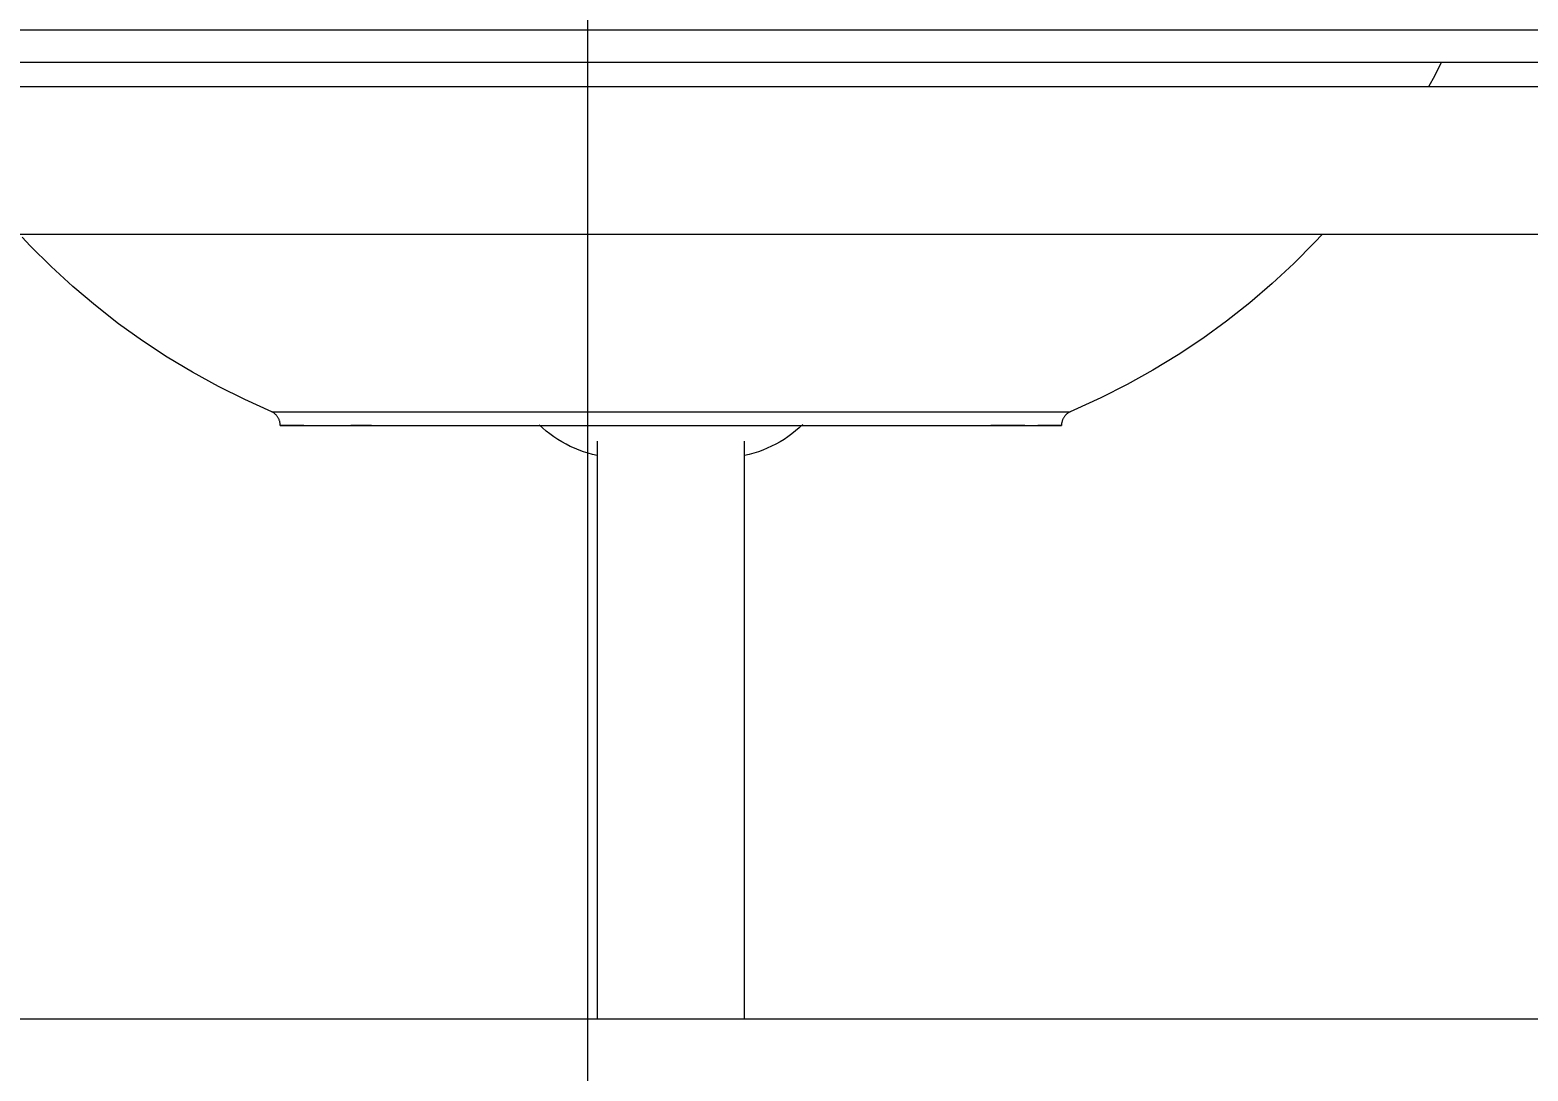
# Model space of a CAD drawing. Header units: inches. Extents: x 22 to 382261, y 22 to 371281.
# Drawn here: x 77154.6 to 77542.4, y 139489.2 to 139758.7 of the extents above; entities that cross this region are included whole.
import ezdxf

# ---------------------------------------------------------------- set-up
doc = ezdxf.new("R2010")
doc.units = ezdxf.units.IN
doc.header["$MEASUREMENT"] = 0
doc.layers.add('A-ANNO-DIMS', color=211, linetype='Continuous', lineweight=9)
doc.layers.add('Q-CASE', color=31, linetype='Continuous', lineweight=9)
doc.styles.add('Arial_B_2', font='arialbd.ttf', dxfattribs={"height": 270.833333})
doc.dimstyles.new('2_2', dxfattribs={"dimscale": 304.8, "dimtxt": 267.818092, "dimasz": 0.227865, "dimexe": 1.377953, "dimexo": 0.0625, "dimgap": 0.287073, "dimtad": 1, "dimdec": 0, "dimzin": 0, "dimdsep": 46, "dimtxsty": 'Arial_B_2', "dimblk1": 'OBLIQUE', "dimblk2": 'OBLIQUE', "dimsah": 1, "dimcen": 0.09, "dimdle": 0.574147, "dimazin": 0, "dimtfac": 1, "dimtdec": 4, "dimtix": 1, "dimtmove": 0, "dimatfit": 3, "dimfxl": 0.574147, "dimfxlon": 1, "dimtvp": 1, "dimtolj": 1, "dimtzin": 0, "dimlwd": 18, "dimlwe": 18, "dimarcsym": 2})

# ---------------------------------------------------------------- blocks, each defined once
blk = doc.blocks.new('Modern_Vanity_9451 - Modern Vanity-784097-Section B-B')
at = {"layer": 'Q-CASE'}
for p, q in [((-12008.19, 1178.35), (-10818.89, 1178.35)), ((-10818.89, 1169.95), (-12008.19, 1169.95)), ((-10818.89, 1163.6), (-12008.19, 1163.6)), ((-11999.99, 1125.5), (-10856.99, 1125.5)), ((-11531.8, 1079.51), (-11325.18, 1079.51)), ((-11523.5, 1075.93), (-11529.59, 1075.93)), ((-11529.59, 1075.93), (-11327.39, 1075.93)), ((-11505.94, 1075.93), (-11511.31, 1075.93)), ((-11336.86, 1075.93), (-11345.67, 1075.93)), ((-11327.39, 1075.93), (-11333.49, 1075.93)), ((-11447.54, 1071.93), (-11447.54, 922.3)), ((-11409.44, 922.3), (-11409.44, 1071.93)), ((-10856.99, 922.3), (-11999.99, 922.3))]:
    blk.add_line(p, q, dxfattribs=at)
at = {"layer": 'Q-CASE', "flags": 128}
for points in [[(-11229.12, 1169.95), (-11230.8, 1166.58), (-11232.44, 1163.6)], [(-11531.8, 1079.51), (-11538.77, 1082.64), (-11545.6, 1086.04), (-11552.3, 1089.72), (-11558.84, 1093.66), (-11565.22, 1097.86), (-11571.43, 1102.31), (-11577.45, 1107.01), (-11583.28, 1111.94), (-11588.91, 1117.11), (-11594.33, 1122.49), (-11596.38, 1124.7)], [(-11259.85, 1125.5), (-11261.89, 1123.29), (-11267.27, 1117.87), (-11272.87, 1112.68), (-11278.67, 1107.71), (-11284.67, 1102.98), (-11290.85, 1098.49), (-11297.21, 1094.26), (-11303.73, 1090.28), (-11310.4, 1086.56), (-11317.22, 1083.12), (-11324.17, 1079.94), (-11325.18, 1079.51)], [(-11529.59, 1075.93), (-11529.6, 1076.09), (-11529.61, 1076.25), (-11529.62, 1076.41), (-11529.65, 1076.57), (-11529.67, 1076.73), (-11529.71, 1076.88), (-11529.75, 1077.04), (-11529.8, 1077.19), (-11529.85, 1077.34), (-11529.91, 1077.49), (-11529.98, 1077.64), (-11530.05, 1077.78), (-11530.12, 1077.92), (-11530.21, 1078.06), (-11530.29, 1078.19), (-11530.39, 1078.32), (-11530.48, 1078.45), (-11530.59, 1078.57), (-11530.7, 1078.69), (-11530.81, 1078.8), (-11530.93, 1078.91), (-11531.05, 1079.02), (-11531.17, 1079.12), (-11531.3, 1079.21), (-11531.43, 1079.3), (-11531.57, 1079.38), (-11531.71, 1079.46), (-11531.8, 1079.51)], [(-11325.18, 1079.51), (-11325.33, 1079.43), (-11325.46, 1079.35), (-11325.6, 1079.27), (-11325.73, 1079.18), (-11325.86, 1079.08), (-11325.98, 1078.98), (-11326.1, 1078.87), (-11326.22, 1078.76), (-11326.33, 1078.65), (-11326.43, 1078.53), (-11326.54, 1078.4), (-11326.63, 1078.28), (-11326.72, 1078.14), (-11326.81, 1078.01), (-11326.89, 1077.87), (-11326.96, 1077.73), (-11327.03, 1077.58), (-11327.1, 1077.44), (-11327.15, 1077.29), (-11327.2, 1077.14), (-11327.25, 1076.98), (-11327.29, 1076.83), (-11327.32, 1076.67), (-11327.35, 1076.51), (-11327.37, 1076.35), (-11327.38, 1076.19), (-11327.39, 1076.04), (-11327.39, 1075.93)], [(-11447.54, 1068.17), (-11448.74, 1068.45), (-11449.93, 1068.78), (-11451.11, 1069.15), (-11452.27, 1069.57), (-11453.41, 1070.04), (-11454.53, 1070.55), (-11455.63, 1071.11), (-11456.71, 1071.7), (-11457.76, 1072.35), (-11458.79, 1073.03), (-11459.79, 1073.75), (-11460.76, 1074.52), (-11461.69, 1075.32), (-11462.6, 1076.16)], [(-11394.37, 1076.17), (-11395.27, 1075.33), (-11396.21, 1074.53), (-11397.18, 1073.77), (-11398.18, 1073.04), (-11399.2, 1072.36), (-11400.25, 1071.72), (-11401.33, 1071.12), (-11402.43, 1070.56), (-11403.55, 1070.05), (-11404.7, 1069.58), (-11405.85, 1069.16), (-11407.03, 1068.78), (-11408.22, 1068.46), (-11409.42, 1068.18), (-11409.44, 1068.17)]]:
    blk.add_lwpolyline(points, dxfattribs=at)
blk = doc.blocks.new('_Oblique')
at = {"color": 0, "linetype": 'ByBlock', "lineweight": -2}
blk.add_line((-0.5, -0.5), (0.5, 0.5), dxfattribs=at)
blk = doc.blocks.new('*D5267')
at = {"layer": 'A-ANNO-DIMS', "color": 0, "lineweight": 18, "transparency": 16777216}
for p, q in [((77299.04, 138705.35), (77299.04, 142955.35)), ((77218.09, 142780.35), (77719.04, 142780.35)), ((77218.09, 138880.35), (77719.04, 138880.35))]:
    blk.add_line(p, q, dxfattribs=at)
at = {"layer": 'Defpoints', "color": 0, "transparency": 16777216}
for p in [(77199.04, 142780.35), (77299.04, 142780.35), (77199.04, 138880.35)]:
    blk.add_point(p, dxfattribs=at)
at = {"layer": 'A-ANNO-DIMS', "color": 0, "lineweight": 18, "transparency": 16777216, "xscale": 69.45312499999999, "yscale": 69.45312499999999, "zscale": 69.45312499999999}
for p, rotation in [((77299.04, 142780.35), 90), ((77299.04, 138880.35), 270)]:
    blk.add_blockref('_Oblique', p, dxfattribs=dict(at, rotation=rotation))
at = {"layer": 'A-ANNO-DIMS', "color": 0, "lineweight": 18, "transparency": 16777216, "insert": (77073.17, 140830.35), "char_height": 270.833, "width": 559.6852, "attachment_point": 5, "rotation": 90, "style": 'Arial_B_2'}
blk.add_mtext('\\A1;3900', dxfattribs=at)

msp = doc.modelspace()

# ---------------------------------------------------------------- block references
at = {"layer": 'Q-CASE'}
msp.add_blockref('Modern_Vanity_9451 - Modern Vanity-784097-Section B-B', (88749, 138580.35), dxfattribs=at)

# ---------------------------------------------------------------- dimensions: what is measured, and where the dimension line sits
at = {"layer": 'A-ANNO-DIMS', "lineweight": 18}
dim = msp.add_linear_dim(base=(77299.04, 142780.35), p1=(77199.04, 138880.35), p2=(77199.04, 142780.35), angle=90, dimstyle='2_2', override={"dimpost": '<>', "dimfxl": 3900}, dxfattribs=at)
dim.commit()
dim.dimension.update_dxf_attribs({"geometry": '*D5267', "text_midpoint": (77073.17, 140830.35)})

doc.saveas('drawing.dxf')
